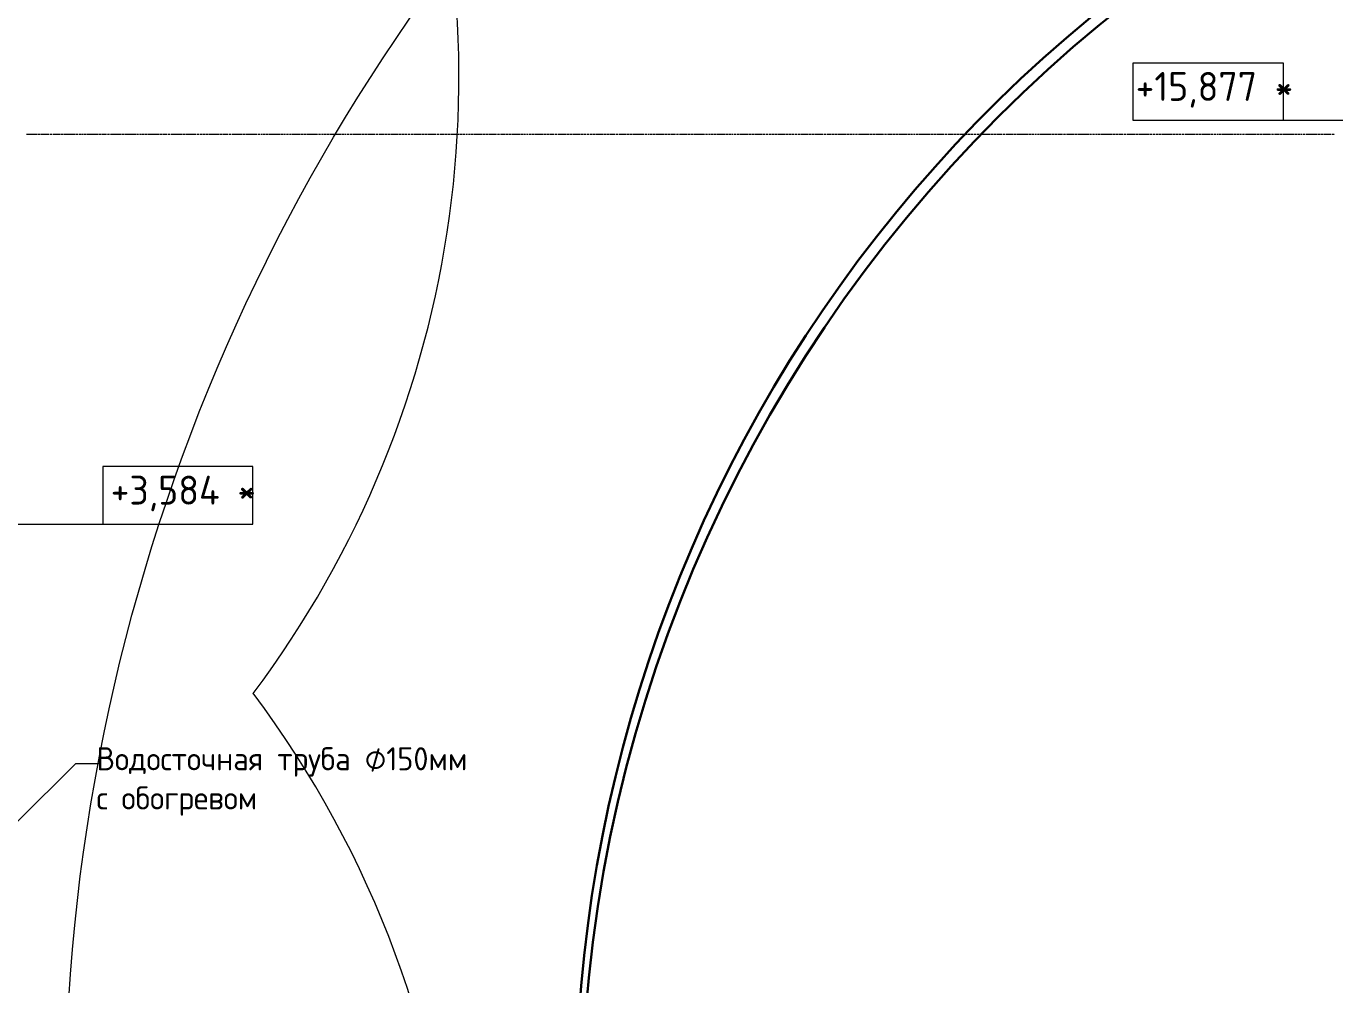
# Model space of a CAD drawing. Header units: millimetres. Extents: x -42533 to 645315, y 3457 to 82611.
# Drawn here: x 575676 to 587005, y 41261 to 49558 of the extents above; entities that cross this region are included whole.
import ezdxf

# ---------------------------------------------------------------- set-up
doc = ezdxf.new("R2010")
doc.units = ezdxf.units.MM
for name, color, linetype, true_color in [('PDF _!ЭОМ.Молниезащита', 7, 'Continuous', 0x954a95), ('PDF _Аннотация', 7, 'Continuous', 0xbababa), ('PDF _Оси', 7, 'Continuous', 0xbababa), ('PDF _Отметки', 7, 'Continuous', 0xbababa)]:
    doc.layers.add(name, color=color, linetype=linetype, true_color=true_color)
doc.layers.add('PDF _Текст', color=7, linetype='Continuous')
doc.styles.add('PDF GOST Common', font='GOST_Common.ttf')

msp = doc.modelspace()

# ---------------------------------------------------------------- linework, layer by layer
at = {"layer": 'PDF _!ЭОМ.Молниезащита', "lineweight": 30}
msp.add_lwpolyline([(602328.6, 32105.7, 0.3593242), (602417.4, 47908.9, 0.3595602), (586922.3, 50989.1, 0.3626955), (581016.9, 36470.7)], format="xyb", dxfattribs=at)
at = {"layer": 'PDF _!ЭОМ.Молниезащита', "lineweight": 13}
msp.add_circle((592805, 40061.1), 16795.3, dxfattribs=at)
at = {"layer": 'PDF _!ЭОМ.Молниезащита', "color": 116, "lineweight": 30, "true_color": 0x136734}
msp.add_circle((592805, 40061.1), 12322.7, dxfattribs=at)
at = {"layer": 'PDF _!ЭОМ.Молниезащита', "lineweight": 13}
for centre, start, end in [((570543.1, 49117.8), 323.06946, 79.59046), ((570543.1, 38448.5), 331.04004, 36.93604)]:
    msp.add_arc(centre, 8879.4, start, end, dxfattribs=at)
at = {"layer": 'PDF _Аннотация', "color": 8, "lineweight": 20}
for points in [[(585257.8, 48741), (585257.8, 49240.8), (586558.1, 49240.8), (586558.1, 48741)], [(577638.4, 45246.9), (577638.4, 45746.7), (576338.2, 45746.7), (576338.2, 45246.9)]]:
    msp.add_lwpolyline(points, close=True, dxfattribs=at)
at = {"layer": 'PDF _Аннотация', "color": 8, "lineweight": 9}
msp.add_lwpolyline([(575076, 42155.1), (576105.2, 43175.8), (576308.5, 43175.8)], dxfattribs=at)
at = {"layer": 'PDF _Оси', "color": 8, "lineweight": 9}
for points in [[(575677.4, 48622.5), (575698.6, 48622.5)], [(575702.9, 48622.5), (575724, 48622.5)], [(575728.3, 48622.5), (575749.4, 48622.5)], [(575753.7, 48622.5), (575774.9, 48622.5)], [(575779.1, 48622.5), (575800.3, 48622.5)], [(575804.5, 48622.5), (575825.7, 48622.5)], [(575829.9, 48622.5), (575851.1, 48622.5)], [(575855.3, 48622.5), (575872.3, 48622.5)], [(575876.5, 48622.5), (575876.5, 48622.5)], [(575880.7, 48622.5), (575897.7, 48622.5)], [(575901.9, 48622.5), (575901.9, 48622.5)], [(575906.2, 48622.5), (575923.1, 48622.5)], [(575927.3, 48622.5), (575948.5, 48622.5)], [(575952.7, 48622.5), (575973.9, 48622.5)], [(575978.2, 48622.5), (575999.3, 48622.5)], [(576003.6, 48622.5), (576024.7, 48622.5)], [(576029, 48622.5), (576050.2, 48622.5)], [(576054.4, 48622.5), (576075.6, 48622.5)], [(576079.8, 48622.5), (576101, 48622.5)], [(576105.2, 48622.5), (576122.2, 48622.5)], [(576126.4, 48622.5), (576126.4, 48622.5)], [(576130.6, 48622.5), (576147.6, 48622.5)], [(576151.8, 48622.5), (576151.8, 48622.5)], [(576156, 48622.5), (576173, 48622.5)], [(576177.2, 48622.5), (576198.4, 48622.5)], [(576202.6, 48622.5), (576223.8, 48622.5)], [(576228, 48622.5), (576249.2, 48622.5)], [(576253.5, 48622.5), (576274.6, 48622.5)], [(576278.9, 48622.5), (576300, 48622.5)], [(576304.3, 48622.5), (576325.5, 48622.5)], [(576329.7, 48622.5), (576350.9, 48622.5)], [(576355.1, 48622.5), (576372, 48622.5)], [(576376.3, 48622.5), (576376.3, 48622.5)], [(576380.5, 48622.5), (576397.5, 48622.5)], [(576401.7, 48622.5), (576401.7, 48622.5)], [(576405.9, 48622.5), (576422.9, 48622.5)], [(576427.1, 48622.5), (576448.3, 48622.5)], [(576452.5, 48622.5), (576473.7, 48622.5)], [(576477.9, 48622.5), (576499.1, 48622.5)], [(576503.3, 48622.5), (576524.5, 48622.5)], [(576528.8, 48622.5), (576549.9, 48622.5)], [(576554.2, 48622.5), (576575.3, 48622.5)], [(576579.6, 48622.5), (576600.8, 48622.5)], [(576605, 48622.5), (576626.2, 48622.5)], [(576630.4, 48622.5), (576647.3, 48622.5)], [(576651.6, 48622.5), (576651.6, 48622.5)], [(576655.8, 48622.5), (576672.8, 48622.5)], [(576677, 48622.5), (576677, 48622.5)], [(576681.2, 48622.5), (576698.2, 48622.5)], [(576702.4, 48622.5), (576723.6, 48622.5)], [(576727.8, 48622.5), (576749, 48622.5)], [(576753.2, 48622.5), (576774.4, 48622.5)], [(576778.6, 48622.5), (576799.8, 48622.5)], [(576804, 48622.5), (576825.2, 48622.5)], [(576829.5, 48622.5), (576850.6, 48622.5)], [(576854.9, 48622.5), (576876, 48622.5)], [(576880.3, 48622.5), (576897.2, 48622.5)], [(576901.5, 48622.5), (576901.5, 48622.5)], [(576905.7, 48622.5), (576922.6, 48622.5)], [(576926.9, 48622.5), (576926.9, 48622.5)], [(576931.1, 48622.5), (576948.1, 48622.5)], [(576952.3, 48622.5), (576973.5, 48622.5)], [(576977.7, 48622.5), (576998.9, 48622.5)], [(577003.1, 48622.5), (577024.3, 48622.5)], [(577028.5, 48622.5), (577049.7, 48622.5)], [(577053.9, 48622.5), (577075.1, 48622.5)], [(577079.3, 48622.5), (577100.5, 48622.5)], [(577104.8, 48622.5), (577125.9, 48622.5)], [(577130.2, 48622.5), (577147.1, 48622.5)], [(577151.3, 48622.5), (577151.3, 48622.5)], [(577155.6, 48622.5), (577172.5, 48622.5)], [(577176.8, 48622.5), (577176.8, 48622.5)], [(577181, 48622.5), (577197.9, 48622.5)], [(577202.2, 48622.5), (577223.3, 48622.5)], [(577227.6, 48622.5), (577248.8, 48622.5)], [(577253, 48622.5), (577274.2, 48622.5)], [(577278.4, 48622.5), (577299.6, 48622.5)], [(577303.8, 48622.5), (577325, 48622.5)], [(577329.2, 48622.5), (577350.4, 48622.5)], [(577354.6, 48622.5), (577375.8, 48622.5)], [(577380.1, 48622.5), (577401.2, 48622.5)], [(577405.5, 48622.5), (577422.4, 48622.5)], [(577426.6, 48622.5), (577426.6, 48622.5)], [(577430.9, 48622.5), (577447.8, 48622.5)], [(577452.1, 48622.5), (577452.1, 48622.5)], [(577456.3, 48622.5), (577473.2, 48622.5)], [(577477.5, 48622.5), (577498.6, 48622.5)], [(577502.9, 48622.5), (577524.1, 48622.5)], [(577528.3, 48622.5), (577549.5, 48622.5)], [(577553.7, 48622.5), (577574.9, 48622.5)], [(577579.1, 48622.5), (577600.3, 48622.5)], [(577604.5, 48622.5), (577625.7, 48622.5)], [(577629.9, 48622.5), (577651.1, 48622.5)], [(577655.4, 48622.5), (577672.3, 48622.5)], [(577676.5, 48622.5), (577676.5, 48622.5)], [(577680.8, 48622.5), (577697.7, 48622.5)], [(577701.9, 48622.5), (577701.9, 48622.5)], [(577706.2, 48622.5), (577723.1, 48622.5)], [(577727.4, 48622.5), (577748.5, 48622.5)], [(577752.8, 48622.5), (577773.9, 48622.5)], [(577778.2, 48622.5), (577799.4, 48622.5)], [(577803.6, 48622.5), (577824.8, 48622.5)], [(577829, 48622.5), (577850.2, 48622.5)], [(577854.4, 48622.5), (577875.6, 48622.5)], [(577879.8, 48622.5), (577901, 48622.5)], [(577905.2, 48622.5), (577922.2, 48622.5)], [(577926.4, 48622.5), (577926.4, 48622.5)], [(577930.7, 48622.5), (577947.6, 48622.5)], [(577951.8, 48622.5), (577951.8, 48622.5)], [(577956.1, 48622.5), (577973, 48622.5)], [(577977.2, 48622.5), (577998.4, 48622.5)], [(578002.7, 48622.5), (578023.8, 48622.5)], [(578028.1, 48622.5), (578049.2, 48622.5)], [(578053.5, 48622.5), (578074.7, 48622.5)], [(578078.9, 48622.5), (578100.1, 48622.5)], [(578104.3, 48622.5), (578125.5, 48622.5)], [(578129.7, 48622.5), (578150.9, 48622.5)], [(578155.1, 48622.5), (578176.3, 48622.5)], [(578180.5, 48622.5), (578197.5, 48622.5)], [(578201.7, 48622.5), (578201.7, 48622.5)], [(578205.9, 48622.5), (578222.9, 48622.5)], [(578227.1, 48622.5), (578227.1, 48622.5)], [(578231.4, 48622.5), (578248.3, 48622.5)], [(578252.5, 48622.5), (578273.7, 48622.5)], [(578277.9, 48622.5), (578299.1, 48622.5)], [(578303.4, 48622.5), (578324.5, 48622.5)], [(578328.8, 48622.5), (578350, 48622.5)], [(578354.2, 48622.5), (578375.4, 48622.5)], [(578379.6, 48622.5), (578400.8, 48622.5)], [(578405, 48622.5), (578426.2, 48622.5)], [(578430.4, 48622.5), (578447.4, 48622.5)], [(578451.6, 48622.5), (578451.6, 48622.5)], [(578455.8, 48622.5), (578472.8, 48622.5)], [(578477, 48622.5), (578477, 48622.5)], [(578481.2, 48622.5), (578498.2, 48622.5)], [(578502.4, 48622.5), (578523.6, 48622.5)], [(578527.8, 48622.5), (578549, 48622.5)], [(578553.2, 48622.5), (578574.4, 48622.5)], [(578578.7, 48622.5), (578599.8, 48622.5)], [(578604.1, 48622.5), (578625.2, 48622.5)], [(578629.5, 48622.5), (578650.7, 48622.5)], [(578654.9, 48622.5), (578676.1, 48622.5)], [(578680.3, 48622.5), (578697.2, 48622.5)], [(578701.5, 48622.5), (578701.5, 48622.5)], [(578705.7, 48622.5), (578722.7, 48622.5)], [(578726.9, 48622.5), (578726.9, 48622.5)], [(578731.1, 48622.5), (578748.1, 48622.5)], [(578752.3, 48622.5), (578773.5, 48622.5)], [(578777.7, 48622.5), (578798.9, 48622.5)], [(578803.1, 48622.5), (578824.3, 48622.5)], [(578828.5, 48622.5), (578849.7, 48622.5)], [(578854, 48622.5), (578875.1, 48622.5)], [(578879.4, 48622.5), (578900.5, 48622.5)], [(578904.8, 48622.5), (578926, 48622.5)], [(578930.2, 48622.5), (578951.4, 48622.5)], [(578955.6, 48622.5), (578972.5, 48622.5)], [(578976.8, 48622.5), (578976.8, 48622.5)], [(578981, 48622.5), (578998, 48622.5)], [(579002.2, 48622.5), (579002.2, 48622.5)], [(579006.4, 48622.5), (579023.4, 48622.5)], [(579027.6, 48622.5), (579048.8, 48622.5)], [(579053, 48622.5), (579074.2, 48622.5)], [(579078.4, 48622.5), (579099.6, 48622.5)], [(579103.8, 48622.5), (579125, 48622.5)], [(579129.3, 48622.5), (579150.4, 48622.5)], [(579154.7, 48622.5), (579175.8, 48622.5)], [(579180.1, 48622.5), (579201.3, 48622.5)], [(579205.5, 48622.5), (579222.4, 48622.5)], [(579226.7, 48622.5), (579226.7, 48622.5)], [(579230.9, 48622.5), (579247.8, 48622.5)], [(579252.1, 48622.5), (579252.1, 48622.5)], [(579256.3, 48622.5), (579273.3, 48622.5)], [(579277.5, 48622.5), (579298.7, 48622.5)], [(579302.9, 48622.5), (579324.1, 48622.5)], [(579328.3, 48622.5), (579349.5, 48622.5)], [(579353.7, 48622.5), (579374.9, 48622.5)], [(579379.1, 48622.5), (579400.3, 48622.5)], [(579404.6, 48622.5), (579425.7, 48622.5)], [(579430, 48622.5), (579451.1, 48622.5)], [(579455.4, 48622.5), (579472.3, 48622.5)], [(579476.6, 48622.5), (579476.6, 48622.5)], [(579480.8, 48622.5), (579497.7, 48622.5)], [(579502, 48622.5), (579502, 48622.5)], [(579506.2, 48622.5), (579523.1, 48622.5)], [(579527.4, 48622.5), (579548.6, 48622.5)], [(579552.8, 48622.5), (579574, 48622.5)], [(579578.2, 48622.5), (579599.4, 48622.5)], [(579603.6, 48622.5), (579624.8, 48622.5)], [(579629, 48622.5), (579650.2, 48622.5)], [(579654.4, 48622.5), (579675.6, 48622.5)], [(579679.8, 48622.5), (579701, 48622.5)], [(579705.3, 48622.5), (579726.4, 48622.5)], [(579730.7, 48622.5), (579747.6, 48622.5)], [(579751.9, 48622.5), (579751.9, 48622.5)], [(579756.1, 48622.5), (579773, 48622.5)], [(579777.3, 48622.5), (579777.3, 48622.5)], [(579781.5, 48622.5), (579798.4, 48622.5)], [(579802.7, 48622.5), (579823.9, 48622.5)], [(579828.1, 48622.5), (579849.3, 48622.5)], [(579853.5, 48622.5), (579874.7, 48622.5)], [(579878.9, 48622.5), (579900.1, 48622.5)], [(579904.3, 48622.5), (579925.5, 48622.5)], [(579929.7, 48622.5), (579950.9, 48622.5)], [(579955.1, 48622.5), (579976.3, 48622.5)], [(579980.6, 48622.5), (579997.5, 48622.5)], [(580001.7, 48622.5), (580001.7, 48622.5)], [(580006, 48622.5), (580022.9, 48622.5)], [(580027.1, 48622.5), (580027.1, 48622.5)], [(580031.4, 48622.5), (580048.3, 48622.5)], [(580052.6, 48622.5), (580073.7, 48622.5)], [(580078, 48622.5), (580099.1, 48622.5)], [(580103.4, 48622.5), (580124.6, 48622.5)], [(580128.8, 48622.5), (580150, 48622.5)], [(580154.2, 48622.5), (580175.4, 48622.5)], [(580179.6, 48622.5), (580200.8, 48622.5)], [(580205, 48622.5), (580226.2, 48622.5)], [(580230.4, 48622.5), (580247.4, 48622.5)], [(580251.6, 48622.5), (580251.6, 48622.5)], [(580255.9, 48622.5), (580272.8, 48622.5)], [(580277, 48622.5), (580277, 48622.5)], [(580281.3, 48622.5), (580298.2, 48622.5)], [(580302.4, 48622.5), (580323.6, 48622.5)], [(580327.9, 48622.5), (580349, 48622.5)], [(580353.3, 48622.5), (580374.4, 48622.5)], [(580378.7, 48622.5), (580399.9, 48622.5)], [(580404.1, 48622.5), (580425.3, 48622.5)], [(580429.5, 48622.5), (580450.7, 48622.5)], [(580454.9, 48622.5), (580476.1, 48622.5)], [(580480.3, 48622.5), (580501.5, 48622.5)], [(580505.7, 48622.5), (580522.7, 48622.5)], [(580526.9, 48622.5), (580526.9, 48622.5)], [(580531.2, 48622.5), (580548.1, 48622.5)], [(580552.3, 48622.5), (580552.3, 48622.5)], [(580556.6, 48622.5), (580573.5, 48622.5)], [(580577.7, 48622.5), (580598.9, 48622.5)], [(580603.2, 48622.5), (580624.3, 48622.5)], [(580628.6, 48622.5), (580649.7, 48622.5)], [(580654, 48622.5), (580675.2, 48622.5)], [(580679.4, 48622.5), (580700.6, 48622.5)], [(580704.8, 48622.5), (580726, 48622.5)], [(580730.2, 48622.5), (580751.4, 48622.5)], [(580755.6, 48622.5), (580772.6, 48622.5)], [(580776.8, 48622.5), (580776.8, 48622.5)], [(580781, 48622.5), (580798, 48622.5)], [(580802.2, 48622.5), (580802.2, 48622.5)], [(580806.5, 48622.5), (580823.4, 48622.5)], [(580827.6, 48622.5), (580848.8, 48622.5)], [(580853, 48622.5), (580874.2, 48622.5)], [(580878.5, 48622.5), (580899.6, 48622.5)], [(580903.9, 48622.5), (580925, 48622.5)], [(580929.3, 48622.5), (580950.5, 48622.5)], [(580954.7, 48622.5), (580975.9, 48622.5)], [(580980.1, 48622.5), (581001.3, 48622.5)], [(581005.5, 48622.5), (581022.5, 48622.5)], [(581026.7, 48622.5), (581026.7, 48622.5)], [(581030.9, 48622.5), (581047.9, 48622.5)], [(581052.1, 48622.5), (581052.1, 48622.5)], [(581056.3, 48622.5), (581073.3, 48622.5)], [(581077.5, 48622.5), (581098.7, 48622.5)], [(581102.9, 48622.5), (581124.1, 48622.5)], [(581128.3, 48622.5), (581149.5, 48622.5)], [(581153.8, 48622.5), (581174.9, 48622.5)], [(581179.2, 48622.5), (581200.3, 48622.5)], [(581204.6, 48622.5), (581225.8, 48622.5)], [(581230, 48622.5), (581251.2, 48622.5)], [(581255.4, 48622.5), (581276.6, 48622.5)], [(581280.8, 48622.5), (581297.8, 48622.5)], [(581302, 48622.5), (581302, 48622.5)], [(581306.2, 48622.5), (581323.2, 48622.5)], [(581327.4, 48622.5), (581327.4, 48622.5)], [(581331.6, 48622.5), (581348.6, 48622.5)], [(581352.8, 48622.5), (581374, 48622.5)], [(581378.2, 48622.5), (581399.4, 48622.5)], [(581403.6, 48622.5), (581424.8, 48622.5)], [(581429, 48622.5), (581450.2, 48622.5)], [(581454.5, 48622.5), (581475.6, 48622.5)], [(581479.9, 48622.5), (581501, 48622.5)], [(581505.3, 48622.5), (581526.5, 48622.5)], [(581530.7, 48622.5), (581547.6, 48622.5)], [(581551.9, 48622.5), (581551.9, 48622.5)], [(581556.1, 48622.5), (581573.1, 48622.5)], [(581577.3, 48622.5), (581577.3, 48622.5)], [(581581.5, 48622.5), (581598.5, 48622.5)], [(581602.7, 48622.5), (581623.9, 48622.5)], [(581628.1, 48622.5), (581649.3, 48622.5)], [(581653.5, 48622.5), (581674.7, 48622.5)], [(581678.9, 48622.5), (581700.1, 48622.5)], [(581704.3, 48622.5), (581725.5, 48622.5)], [(581729.8, 48622.5), (581750.9, 48622.5)], [(581755.2, 48622.5), (581776.3, 48622.5)], [(581780.6, 48622.5), (581797.5, 48622.5)], [(581801.8, 48622.5), (581801.8, 48622.5)], [(581806, 48622.5), (581822.9, 48622.5)], [(581827.2, 48622.5), (581827.2, 48622.5)], [(581831.4, 48622.5), (581848.3, 48622.5)], [(581852.6, 48622.5), (581873.8, 48622.5)], [(581878, 48622.5), (581899.2, 48622.5)], [(581903.4, 48622.5), (581924.6, 48622.5)], [(581928.8, 48622.5), (581950, 48622.5)], [(581954.2, 48622.5), (581975.4, 48622.5)], [(581979.6, 48622.5), (582000.8, 48622.5)], [(582005.1, 48622.5), (582026.2, 48622.5)], [(582030.5, 48622.5), (582051.6, 48622.5)], [(582055.9, 48622.5), (582072.8, 48622.5)], [(582077.1, 48622.5), (582077.1, 48622.5)], [(582081.3, 48622.5), (582098.2, 48622.5)], [(582102.5, 48622.5), (582102.5, 48622.5)], [(582106.7, 48622.5), (582123.6, 48622.5)], [(582127.9, 48622.5), (582149.1, 48622.5)], [(582153.3, 48622.5), (582174.5, 48622.5)], [(582178.7, 48622.5), (582199.9, 48622.5)], [(582204.1, 48622.5), (582225.3, 48622.5)], [(582229.5, 48622.5), (582250.7, 48622.5)], [(582254.9, 48622.5), (582276.1, 48622.5)], [(582280.4, 48622.5), (582301.5, 48622.5)], [(582305.8, 48622.5), (582322.7, 48622.5)], [(582326.9, 48622.5), (582326.9, 48622.5)], [(582331.2, 48622.5), (582348.1, 48622.5)], [(582352.4, 48622.5), (582352.4, 48622.5)], [(582356.6, 48622.5), (582373.5, 48622.5)], [(582377.8, 48622.5), (582398.9, 48622.5)], [(582403.2, 48622.5), (582424.4, 48622.5)], [(582428.6, 48622.5), (582449.8, 48622.5)], [(582454, 48622.5), (582475.2, 48622.5)], [(582479.4, 48622.5), (582500.6, 48622.5)], [(582504.8, 48622.5), (582526, 48622.5)], [(582530.2, 48622.5), (582551.4, 48622.5)], [(582555.7, 48622.5), (582572.6, 48622.5)], [(582576.8, 48622.5), (582576.8, 48622.5)], [(582581.1, 48622.5), (582598, 48622.5)], [(582602.2, 48622.5), (582602.2, 48622.5)], [(582606.5, 48622.5), (582623.4, 48622.5)], [(582627.7, 48622.5), (582648.8, 48622.5)], [(582653.1, 48622.5), (582674.2, 48622.5)], [(582678.5, 48622.5), (582699.7, 48622.5)], [(582703.9, 48622.5), (582725.1, 48622.5)], [(582729.3, 48622.5), (582750.5, 48622.5)], [(582754.7, 48622.5), (582775.9, 48622.5)], [(582780.1, 48622.5), (582801.3, 48622.5)], [(582805.5, 48622.5), (582826.7, 48622.5)], [(582830.9, 48622.5), (582847.9, 48622.5)], [(582852.1, 48622.5), (582852.1, 48622.5)], [(582856.4, 48622.5), (582873.3, 48622.5)], [(582877.5, 48622.5), (582877.5, 48622.5)], [(582881.8, 48622.5), (582898.7, 48622.5)], [(582902.9, 48622.5), (582924.1, 48622.5)], [(582928.4, 48622.5), (582949.5, 48622.5)], [(582953.8, 48622.5), (582975, 48622.5)], [(582979.2, 48622.5), (583000.4, 48622.5)], [(583004.6, 48622.5), (583025.8, 48622.5)], [(583030, 48622.5), (583051.2, 48622.5)], [(583055.4, 48622.5), (583076.6, 48622.5)], [(583080.8, 48622.5), (583097.8, 48622.5)], [(583102, 48622.5), (583102, 48622.5)], [(583106.2, 48622.5), (583123.2, 48622.5)], [(583127.4, 48622.5), (583127.4, 48622.5)], [(583131.7, 48622.5), (583148.6, 48622.5)], [(583152.8, 48622.5), (583174, 48622.5)], [(583178.2, 48622.5), (583199.4, 48622.5)], [(583203.7, 48622.5), (583224.8, 48622.5)], [(583229.1, 48622.5), (583250.2, 48622.5)], [(583254.5, 48622.5), (583275.7, 48622.5)], [(583279.9, 48622.5), (583301.1, 48622.5)], [(583305.3, 48622.5), (583326.5, 48622.5)], [(583330.7, 48622.5), (583347.7, 48622.5)], [(583351.9, 48622.5), (583351.9, 48622.5)], [(583356.1, 48622.5), (583373.1, 48622.5)], [(583377.3, 48622.5), (583377.3, 48622.5)], [(583381.5, 48622.5), (583398.5, 48622.5)], [(583402.7, 48622.5), (583423.9, 48622.5)], [(583428.1, 48622.5), (583449.3, 48622.5)], [(583453.5, 48622.5), (583474.7, 48622.5)], [(583479, 48622.5), (583500.1, 48622.5)], [(583504.4, 48622.5), (583525.5, 48622.5)], [(583529.8, 48622.5), (583551, 48622.5)], [(583555.2, 48622.5), (583576.4, 48622.5)], [(583580.6, 48622.5), (583601.8, 48622.5)], [(583606, 48622.5), (583623, 48622.5)], [(583627.2, 48622.5), (583627.2, 48622.5)], [(583631.4, 48622.5), (583648.4, 48622.5)], [(583652.6, 48622.5), (583652.6, 48622.5)], [(583656.8, 48622.5), (583673.8, 48622.5)], [(583678, 48622.5), (583699.2, 48622.5)], [(583703.4, 48622.5), (583724.6, 48622.5)], [(583728.8, 48622.5), (583750, 48622.5)], [(583754.3, 48622.5), (583775.4, 48622.5)], [(583779.7, 48622.5), (583800.8, 48622.5)], [(583805.1, 48622.5), (583826.3, 48622.5)], [(583830.5, 48622.5), (583851.7, 48622.5)], [(583855.9, 48622.5), (583872.8, 48622.5)], [(583877.1, 48622.5), (583877.1, 48622.5)], [(583881.3, 48622.5), (583898.3, 48622.5)], [(583902.5, 48622.5), (583902.5, 48622.5)], [(583906.7, 48622.5), (583923.7, 48622.5)], [(583927.9, 48622.5), (583949.1, 48622.5)], [(583953.3, 48622.5), (583974.5, 48622.5)], [(583978.7, 48622.5), (583999.9, 48622.5)], [(584004.1, 48622.5), (584025.3, 48622.5)], [(584029.6, 48622.5), (584050.7, 48622.5)], [(584055, 48622.5), (584076.1, 48622.5)], [(584080.4, 48622.5), (584101.6, 48622.5)], [(584105.8, 48622.5), (584122.7, 48622.5)], [(584127, 48622.5), (584127, 48622.5)], [(584131.2, 48622.5), (584148.1, 48622.5)], [(584152.4, 48622.5), (584152.4, 48622.5)], [(584156.6, 48622.5), (584173.6, 48622.5)], [(584177.8, 48622.5), (584199, 48622.5)], [(584203.2, 48622.5), (584224.4, 48622.5)], [(584228.6, 48622.5), (584249.8, 48622.5)], [(584254, 48622.5), (584275.2, 48622.5)], [(584279.4, 48622.5), (584300.6, 48622.5)], [(584304.8, 48622.5), (584326, 48622.5)], [(584330.3, 48622.5), (584351.4, 48622.5)], [(584355.7, 48622.5), (584376.9, 48622.5)], [(584381.1, 48622.5), (584398, 48622.5)], [(584402.3, 48622.5), (584402.3, 48622.5)], [(584406.5, 48622.5), (584423.4, 48622.5)], [(584427.7, 48622.5), (584427.7, 48622.5)], [(584431.9, 48622.5), (584448.9, 48622.5)], [(584453.1, 48622.5), (584474.3, 48622.5)], [(584478.5, 48622.5), (584499.7, 48622.5)], [(584503.9, 48622.5), (584525.1, 48622.5)], [(584529.3, 48622.5), (584550.5, 48622.5)], [(584554.7, 48622.5), (584575.9, 48622.5)], [(584580.1, 48622.5), (584601.3, 48622.5)], [(584605.6, 48622.5), (584626.7, 48622.5)], [(584631, 48622.5), (584647.9, 48622.5)], [(584652.1, 48622.5), (584652.1, 48622.5)], [(584656.4, 48622.5), (584673.3, 48622.5)], [(584677.6, 48622.5), (584677.6, 48622.5)], [(584681.8, 48622.5), (584698.7, 48622.5)], [(584703, 48622.5), (584724.1, 48622.5)], [(584728.4, 48622.5), (584749.6, 48622.5)], [(584753.8, 48622.5), (584775, 48622.5)], [(584779.2, 48622.5), (584800.4, 48622.5)], [(584804.6, 48622.5), (584825.8, 48622.5)], [(584830, 48622.5), (584851.2, 48622.5)], [(584855.4, 48622.5), (584876.6, 48622.5)], [(584880.9, 48622.5), (584897.8, 48622.5)], [(584902, 48622.5), (584902, 48622.5)], [(584906.3, 48622.5), (584923.2, 48622.5)], [(584927.4, 48622.5), (584927.4, 48622.5)], [(584931.7, 48622.5), (584948.6, 48622.5)], [(584952.9, 48622.5), (584974, 48622.5)], [(584978.3, 48622.5), (584999.4, 48622.5)], [(585003.7, 48622.5), (585024.9, 48622.5)], [(585029.1, 48622.5), (585050.3, 48622.5)], [(585054.5, 48622.5), (585075.7, 48622.5)], [(585079.9, 48622.5), (585101.1, 48622.5)], [(585105.3, 48622.5), (585126.5, 48622.5)], [(585130.7, 48622.5), (585151.9, 48622.5)], [(585156.2, 48622.5), (585173.1, 48622.5)], [(585177.3, 48622.5), (585177.3, 48622.5)], [(585181.6, 48622.5), (585198.5, 48622.5)], [(585202.7, 48622.5), (585202.7, 48622.5)], [(585207, 48622.5), (585223.9, 48622.5)], [(585228.2, 48622.5), (585249.3, 48622.5)], [(585253.6, 48622.5), (585274.7, 48622.5)], [(585279, 48622.5), (585300.2, 48622.5)], [(585304.4, 48622.5), (585325.6, 48622.5)], [(585329.8, 48622.5), (585351, 48622.5)], [(585355.2, 48622.5), (585376.4, 48622.5)], [(585380.6, 48622.5), (585401.8, 48622.5)], [(585406, 48622.5), (585423, 48622.5)], [(585427.2, 48622.5), (585427.2, 48622.5)], [(585431.5, 48622.5), (585448.4, 48622.5)], [(585452.6, 48622.5), (585452.6, 48622.5)], [(585456.9, 48622.5), (585473.8, 48622.5)], [(585478, 48622.5), (585499.2, 48622.5)], [(585503.5, 48622.5), (585524.6, 48622.5)], [(585528.9, 48622.5), (585550, 48622.5)], [(585554.3, 48622.5), (585575.5, 48622.5)], [(585579.7, 48622.5), (585600.9, 48622.5)], [(585605.1, 48622.5), (585626.3, 48622.5)], [(585630.5, 48622.5), (585651.7, 48622.5)], [(585655.9, 48622.5), (585672.9, 48622.5)], [(585677.1, 48622.5), (585677.1, 48622.5)], [(585681.3, 48622.5), (585698.3, 48622.5)], [(585702.5, 48622.5), (585702.5, 48622.5)], [(585706.7, 48622.5), (585723.7, 48622.5)], [(585727.9, 48622.5), (585749.1, 48622.5)], [(585753.3, 48622.5), (585774.5, 48622.5)], [(585778.8, 48622.5), (585799.9, 48622.5)], [(585804.2, 48622.5), (585825.3, 48622.5)], [(585829.6, 48622.5), (585850.8, 48622.5)], [(585855, 48622.5), (585876.2, 48622.5)], [(585880.4, 48622.5), (585901.6, 48622.5)], [(585905.8, 48622.5), (585927, 48622.5)], [(585931.2, 48622.5), (585948.2, 48622.5)], [(585952.4, 48622.5), (585952.4, 48622.5)], [(585956.6, 48622.5), (585973.6, 48622.5)], [(585977.8, 48622.5), (585977.8, 48622.5)], [(585982, 48622.5), (585999, 48622.5)], [(586003.2, 48622.5), (586024.4, 48622.5)], [(586028.6, 48622.5), (586049.8, 48622.5)], [(586054, 48622.5), (586075.2, 48622.5)], [(586079.5, 48622.5), (586100.6, 48622.5)], [(586104.9, 48622.5), (586126, 48622.5)], [(586130.3, 48622.5), (586151.5, 48622.5)], [(586155.7, 48622.5), (586176.9, 48622.5)], [(586181.1, 48622.5), (586198, 48622.5)], [(586202.3, 48622.5), (586202.3, 48622.5)], [(586206.5, 48622.5), (586223.5, 48622.5)], [(586227.7, 48622.5), (586227.7, 48622.5)], [(586231.9, 48622.5), (586248.9, 48622.5)], [(586253.1, 48622.5), (586274.3, 48622.5)], [(586278.5, 48622.5), (586299.7, 48622.5)], [(586303.9, 48622.5), (586325.1, 48622.5)], [(586329.3, 48622.5), (586350.5, 48622.5)], [(586354.8, 48622.5), (586375.9, 48622.5)], [(586380.2, 48622.5), (586401.3, 48622.5)], [(586405.6, 48622.5), (586426.8, 48622.5)], [(586431, 48622.5), (586447.9, 48622.5)], [(586452.2, 48622.5), (586452.2, 48622.5)], [(586456.4, 48622.5), (586473.3, 48622.5)], [(586477.6, 48622.5), (586477.6, 48622.5)], [(586481.8, 48622.5), (586498.8, 48622.5)], [(586503, 48622.5), (586524.2, 48622.5)], [(586528.4, 48622.5), (586549.6, 48622.5)], [(586553.8, 48622.5), (586575, 48622.5)], [(586579.2, 48622.5), (586600.4, 48622.5)], [(586604.6, 48622.5), (586625.8, 48622.5)], [(586630.1, 48622.5), (586651.2, 48622.5)], [(586655.5, 48622.5), (586676.6, 48622.5)], [(586680.9, 48622.5), (586702.1, 48622.5)], [(586706.3, 48622.5), (586723.2, 48622.5)], [(586727.5, 48622.5), (586727.5, 48622.5)], [(586731.7, 48622.5), (586748.6, 48622.5)], [(586752.9, 48622.5), (586752.9, 48622.5)], [(586757.1, 48622.5), (586774.1, 48622.5)], [(586778.3, 48622.5), (586799.5, 48622.5)], [(586803.7, 48622.5), (586824.9, 48622.5)], [(586829.1, 48622.5), (586850.3, 48622.5)], [(586854.5, 48622.5), (586875.7, 48622.5)], [(586879.9, 48622.5), (586901.1, 48622.5)], [(586905.4, 48622.5), (586926.5, 48622.5)], [(586930.8, 48622.5), (586951.9, 48622.5)], [(586956.2, 48622.5), (586973.1, 48622.5)], [(586977.4, 48622.5), (586977.4, 48622.5)], [(586981.6, 48622.5), (586998.5, 48622.5)], [(587002.8, 48622.5), (587002.8, 48622.5)]]:
    msp.add_lwpolyline(points, dxfattribs=at)
at = {"layer": 'PDF _Отметки', "color": 8, "lineweight": 20}
for points in [[(588718.1, 47775.4), (587752.4, 48741), (585905.8, 48741)], [(575050.6, 45246.9), (576270.4, 45246.9), (576986.2, 45246.9)]]:
    msp.add_lwpolyline(points, dxfattribs=at)

# ---------------------------------------------------------------- texts
at = {"layer": 'PDF _Текст', "color": 7, "attachment_point": 4, "style": 'PDF GOST Common'}
for s, insert, char_height in [('+15,877 *', (585280.6, 49007.4), 250.03), ('+3,584 *', (576407.2, 45513.1), 250.03), ('Водосточная труба ⌀150мм', (576284.4, 43189.9), 200.023), ('с обогревом', (576284.4, 42851.1), 200.023)]:
    msp.add_mtext(s, dxfattribs=dict(at, insert=insert, char_height=char_height))

doc.saveas('drawing.dxf')
